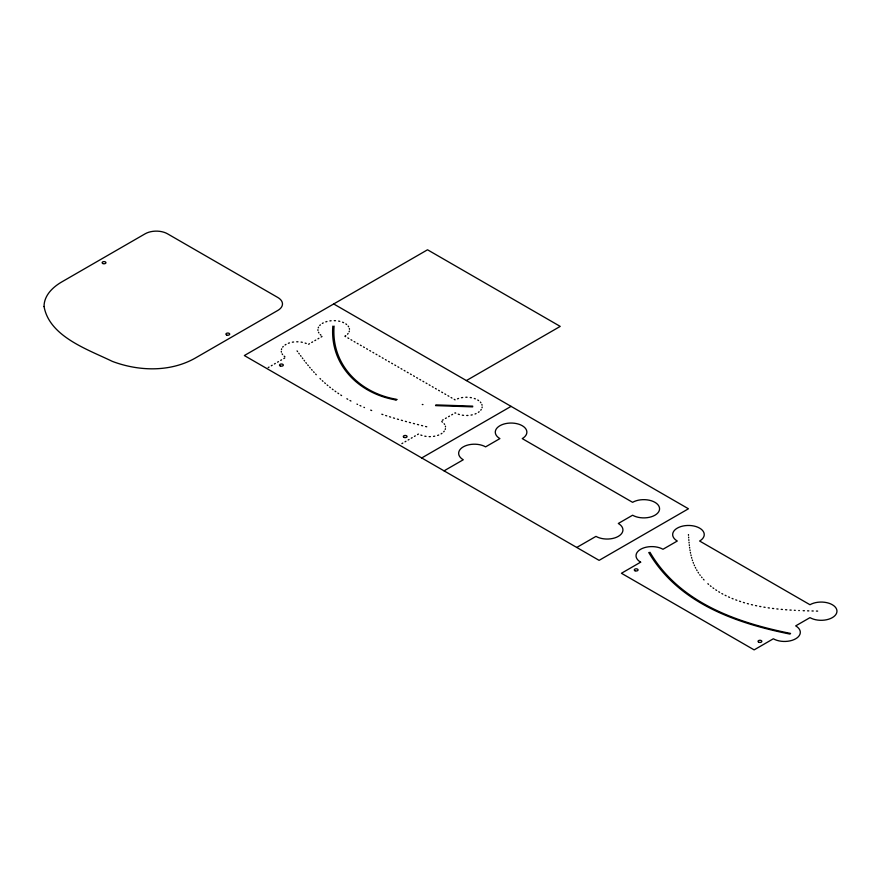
<?xml version="1.0" encoding="UTF-8"?>
<svg xmlns="http://www.w3.org/2000/svg" width="881" height="881" viewBox="0 0 881 881"><rect width="100%" height="100%" fill="white"/><g stroke="black" fill="none" stroke-linecap="round" stroke-linejoin="round"><path stroke-width="1.32" d="M268.176 367.586L269.068 367.069M271.304 365.78L272.196 365.263M274.432 363.974L275.324 363.457M277.559 362.168L278.451 361.651M280.687 360.362L281.579 359.844M283.814 358.556L284.706 358.038M308.592 344.251L309.484 343.733M311.72 342.445L312.612 341.927M314.847 340.639L315.739 340.121M317.975 338.833L318.867 338.315M321.102 337.027L321.994 336.509M466.401 380.57L560.228 326.399L427.527 249.786L244.345 355.55L599.102 560.36L688.457 508.778L333.701 303.956M401.901 443.606L402.793 443.088M405.029 441.799L405.921 441.282M408.156 439.993L409.048 439.476M411.284 438.187L412.176 437.67M414.411 436.381L415.303 435.864M417.539 434.575L418.431 434.058M442.317 420.27L443.22 419.752M445.445 418.464L446.348 417.946M448.572 416.658L449.475 416.14M451.7 414.852L452.603 414.334M454.827 413.046L455.224 412.815A15.792 9.118 0 0 0 455.741 413.101M421.724 457.955L511.079 406.361M444.057 470.85L463.274 459.761A15.792 9.118 0 0 1 463.274 446.865A15.792 9.118 0 0 1 485.607 446.865L499.912 438.606A15.792 9.118 0 0 1 499.912 425.71A15.792 9.118 0 0 1 522.246 425.71A15.792 9.118 0 0 1 522.246 438.606L632.602 502.324A15.792 9.118 0 0 1 654.946 502.324A15.792 9.118 0 0 1 654.946 515.22A15.792 9.118 0 0 1 632.602 515.22L618.308 523.479A15.792 9.118 0 0 1 618.308 536.375A15.792 9.118 0 0 1 595.974 536.375L576.758 547.464M285.896 344.46L285.929 344.438A15.792 9.118 0 0 0 285.07 344.967M472.734 406.141L435.842 404.897M472.69 406.868L435.533 405.612M816.401 611.073L817.667 611.106M813.251 610.996L811.985 610.962M807.569 610.841L808.824 610.874M804.408 610.742L803.153 610.698M799.364 610.544L798.737 610.522M795.279 610.346L794.332 610.302M791.193 610.115L789.927 610.037M786.799 609.817L785.544 609.729M782.416 609.465L781.172 609.355M778.055 609.046L776.811 608.914M422.968 404.566L422.274 404.489M773.705 608.562L772.472 608.408M769.399 608L768.166 607.824M765.115 607.35L763.904 607.152M760.876 606.624L759.675 606.392M756.691 605.809L755.502 605.555M752.561 604.895L751.394 604.608M397.155 399.534L396.197 399.291M396.351 400.128L395.382 399.886M425.567 426.492L426.734 426.778M790.576 633.428C736.362 622.537 679.471 602.637 649.925 552.222M790.081 634.1C735.613 623.175 678.469 603.111 648.757 552.508M421.503 425.479L422.66 425.765M395.558 399.137C359.173 392.552 331.069 364.294 334.086 326.091M395.051 399.809C358.358 393.157 329.791 364.679 332.831 326.124M417.44 424.466L418.607 424.763M414.555 423.739L413.398 423.442M410.513 422.693L409.357 422.395M748.465 603.881L747.352 603.573M406.493 421.636L405.348 421.327M402.485 420.545L401.351 420.226M398.509 419.433L397.375 419.103M744.511 602.78L743.388 602.439M394.556 418.277L393.433 417.946M390.635 417.098L389.523 416.746M386.759 415.865L385.658 415.513M740.613 601.569L739.511 601.205M382.916 414.599L381.825 414.235M736.813 600.269L735.745 599.873M371.683 410.524L370.692 410.139M733.113 598.86L732.078 598.441M364.481 407.562L363.908 407.308M729.545 597.362L728.543 596.911M360.935 405.987L359.999 405.546M357.554 404.39L356.97 404.115M726.098 595.754L725.129 595.281M722.783 594.069L721.869 593.563M350.924 401.009L349.999 400.514M347.731 399.247L346.883 398.752M345.627 336.641L344.867 336.201A15.792 9.118 0 0 0 345.726 335.672M347.863 337.93L348.755 338.447M350.99 339.736L351.882 340.253M354.118 341.542L355.01 342.059M357.245 343.348L358.138 343.865M360.373 345.154L361.265 345.671M363.501 346.96L364.393 347.477M366.628 348.766L367.52 349.283M369.756 350.572L370.648 351.09M372.883 352.378L373.775 352.896M376.011 354.184L376.903 354.702M379.138 355.99L380.03 356.508M382.266 357.796L383.158 358.314M385.393 359.602L386.285 360.12M388.521 361.408L389.413 361.926M391.649 363.214L392.541 363.732M394.776 365.02L395.668 365.527M397.904 366.826L398.796 367.333M401.031 368.632L401.923 369.139M404.159 370.438L405.051 370.945M407.286 372.245L408.178 372.751M410.414 374.04L411.306 374.557M413.541 375.846L414.433 376.363M416.669 377.652L417.561 378.169M419.797 379.458L420.689 379.975M422.924 381.264L423.816 381.781M426.052 383.07L426.944 383.587M429.179 384.876L430.071 385.393M432.307 386.682L433.199 387.2M435.434 388.488L436.326 389.006M438.562 390.294L439.454 390.812M441.689 392.1L442.581 392.618M444.817 393.906L445.709 394.424M447.944 395.712L448.836 396.23M451.072 397.518L451.964 398.036M454.2 399.324L455.092 399.842M719.623 592.285L718.742 591.757M341.597 395.558L340.76 395.018M716.605 590.413L715.779 589.863M338.667 393.653L337.852 393.091M335.826 391.693L335.033 391.12M713.753 588.464L712.971 587.891M333.073 389.688L332.313 389.116M330.364 387.607L329.67 387.067M711.066 586.427L710.328 585.843M327.842 385.57L327.126 384.975M325.364 383.466L324.671 382.85M708.555 584.334L707.861 583.718M322.964 381.319L322.292 380.702M320.651 379.138L320.001 378.511M316.257 374.711L315.651 374.062M704.029 579.94L703.445 579.302M314.165 372.454L313.581 371.815M312.149 370.185L311.577 369.535M310.189 367.895L309.638 367.245M702.025 577.672L701.562 577.088M308.273 365.593L307.733 364.932M306.412 363.28L305.883 362.609M304.595 360.946L304.077 360.285M302.8 358.611L302.293 357.95M301.038 356.276L300.542 355.605M700.197 575.348L699.778 574.764M299.298 353.931L298.802 353.259M297.062 350.902L297.558 351.574M698.534 572.98L698.093 572.298M697.036 570.58L696.64 569.886M695.704 568.146L695.34 567.441M694.514 565.679L694.195 564.974M693.468 563.201L693.193 562.485M692.532 560.613L692.323 559.986M691.772 558.191L691.574 557.464M691.111 555.669L690.935 554.942M690.539 553.136L690.396 552.409M690.076 550.592L689.955 549.865M689.68 548.048L689.581 547.321M689.36 545.504L689.283 544.777M689.096 542.949L689.03 542.222M688.876 540.405L688.81 539.668M688.678 537.851L688.634 537.124M688.502 535.296L688.457 534.569M349.328 331.08A15.792 9.118 0 0 1 349.096 331.796M348.094 333.514A15.792 9.118 0 0 1 347.521 334.174M320.97 335.154A15.792 9.118 0 0 1 320.255 334.549M318.878 332.908A15.792 9.118 0 0 1 318.493 332.214M317.942 330.419A15.792 9.118 0 0 1 317.909 329.692M318.239 327.875A15.792 9.118 0 0 1 318.548 327.17M319.737 325.485A15.792 9.118 0 0 1 320.376 324.858M322.325 323.426A15.792 9.118 0 0 1 323.239 322.92M325.805 321.862A15.792 9.118 0 0 1 326.917 321.521M329.89 320.904A15.792 9.118 0 0 1 331.124 320.761M334.273 320.64A15.792 9.118 0 0 1 335.529 320.695M338.612 321.091A15.792 9.118 0 0 1 339.802 321.345M342.566 322.204A15.792 9.118 0 0 1 343.59 322.644M345.837 323.922A15.792 9.118 0 0 1 346.607 324.494M348.16 326.08A15.792 9.118 0 0 1 348.623 326.763M349.35 328.536A15.792 9.118 0 0 1 349.471 329.252M284.893 356.717A15.792 9.118 0 0 1 284.134 356.144M282.581 354.558A15.792 9.118 0 0 1 282.129 353.876M281.402 352.103A15.792 9.118 0 0 1 281.292 351.376M281.446 349.559A15.792 9.118 0 0 1 281.678 348.843M282.691 347.114A15.792 9.118 0 0 1 283.264 346.464M288.373 343.293A15.792 9.118 0 0 1 289.464 342.907M292.36 342.202A15.792 9.118 0 0 1 293.582 342.015M296.71 341.784A15.792 9.118 0 0 1 297.976 341.806M301.093 342.092A15.792 9.118 0 0 1 302.304 342.302M305.156 343.072A15.792 9.118 0 0 1 306.214 343.469M445.423 428.706A15.792 9.118 0 0 1 445.213 429.421M444.244 431.15A15.792 9.118 0 0 1 443.694 431.811M441.943 433.331A15.792 9.118 0 0 1 441.106 433.87M438.694 435.038A15.792 9.118 0 0 1 437.615 435.434M434.74 436.172A15.792 9.118 0 0 1 433.529 436.381M430.402 436.635A15.792 9.118 0 0 1 429.135 436.635M426.019 436.381A15.792 9.118 0 0 1 424.807 436.183M421.922 435.434A15.792 9.118 0 0 1 420.854 435.049M441.744 421.581A15.792 9.118 0 0 1 442.526 422.142M444.123 423.717A15.792 9.118 0 0 1 444.597 424.389M445.379 426.162A15.792 9.118 0 0 1 445.522 426.878M482.16 407.022A15.792 9.118 0 0 1 482.017 407.749M481.224 409.511A15.792 9.118 0 0 1 480.751 410.183M479.143 411.757A15.792 9.118 0 0 1 478.361 412.319M476.07 413.574A15.792 9.118 0 0 1 475.046 414.004M472.249 414.841A15.792 9.118 0 0 1 471.049 415.083M467.965 415.447A15.792 9.118 0 0 1 466.699 415.48M463.56 415.336A15.792 9.118 0 0 1 462.327 415.182M459.375 414.533A15.792 9.118 0 0 1 458.263 414.18M457.514 398.829A15.792 9.118 0 0 1 458.583 398.443M461.468 397.705A15.792 9.118 0 0 1 462.679 397.507M465.807 397.254A15.792 9.118 0 0 1 467.073 397.254M470.19 397.518A15.792 9.118 0 0 1 471.401 397.716M474.286 398.465A15.792 9.118 0 0 1 475.355 398.851M477.755 400.029A15.792 9.118 0 0 1 478.603 400.569M480.354 402.088A15.792 9.118 0 0 1 480.894 402.749M481.852 404.478A15.792 9.118 0 0 1 482.061 405.205M44.05 306.511C49.424 336.729 88.067 349.526 112.316 361.375C138.724 371.341 170.099 372.311 195.197 358.127L277.856 310.409A15.792 9.118 0 0 0 277.856 297.514L167.489 233.795A15.792 9.118 0 0 0 145.156 233.795L62.496 281.513C53.312 286.655 43.995 295.157 44.05 306.511M640.652 562.166L621.435 573.267L754.136 649.881L773.342 638.78A15.792 9.118 0 0 0 795.686 638.78A15.792 9.118 0 0 0 795.686 625.884L809.98 617.636A15.792 9.118 0 0 0 832.325 617.636A15.792 9.118 0 0 0 832.325 604.729A15.792 9.118 0 0 0 809.98 604.729L699.624 541.022A15.792 9.118 0 0 0 699.624 528.126A15.792 9.118 0 0 0 677.291 528.126A15.792 9.118 0 0 0 677.291 541.022L662.986 549.27A15.792 9.118 0 0 0 640.652 549.27A15.792 9.118 0 0 0 640.652 562.166M404.049 437.416A1.894 1.09 0 0 0 407.066 436.679A1.894 1.09 0 0 0 404.456 435.544A1.894 1.09 0 0 0 404.049 437.416M280.279 365.967A1.894 1.09 0 0 0 283.308 365.23A1.894 1.09 0 0 0 280.687 364.084A1.894 1.09 0 0 0 280.279 365.967M758.794 642.238A1.894 1.09 0 0 0 761.823 641.5A1.894 1.09 0 0 0 759.202 640.355A1.894 1.09 0 0 0 758.794 642.238M635.036 570.778A1.894 1.09 0 0 0 638.064 570.04A1.894 1.09 0 0 0 635.443 568.906A1.894 1.09 0 0 0 635.036 570.778M226.67 335.011A1.894 1.09 0 0 0 229.688 334.273A1.894 1.09 0 0 0 227.078 333.128A1.894 1.09 0 0 0 226.67 335.011M102.901 263.562A1.894 1.09 0 0 0 105.929 262.824A1.894 1.09 0 0 0 103.308 261.679A1.894 1.09 0 0 0 102.901 263.562"/></g></svg>
